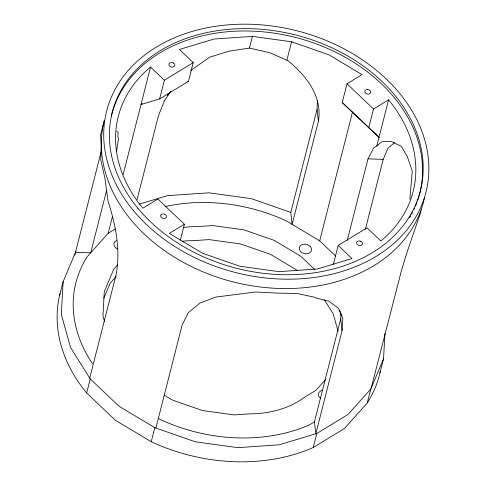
<?xml version="1.0" encoding="UTF-8"?>
<svg xmlns="http://www.w3.org/2000/svg" width="486" height="486" viewBox="0 0 486 486"><rect width="100%" height="100%" fill="white"/><g stroke="black" fill="none" stroke-linecap="round" stroke-linejoin="round"><path stroke-width="0.73" d="M317.407 100.395L317.042 109.435L290.786 212.406L292.135 224.356L318.391 121.354C322.716 96.653 306.253 75.603 288.143 60.853L269.912 52.737L249.427 48.096L228.529 51.255L209.502 57.281L190.755 70.543M74.947 255.004L75.84 251.493L63.131 281.643L61.333 314.424L70.579 347.599L90.238 378.916L118.967 406.229L154.803 427.68L195.311 441.81L237.733 447.655L279.171 444.818L316.805 433.488L348.067 414.437L370.83 388.97L383.539 358.82L384.924 333.487M341.081 313.683L340.704 318.84L314.448 421.842L315.797 433.791L342.047 330.759L342.824 318.215L338.292 308.106L328.773 301.126L316.532 298.137L314.861 297.304L297.116 293.465L277.111 293.113L255.727 291.983L215.699 297.067L199.807 303.143L188.361 312.68L182.135 325.025L155.885 428.057M409.856 199.193L412.268 171.09L407.256 156.468L401.333 146.341L390.914 141.256L381.802 141.736L376.826 145.903L373.752 147.726L368.017 158.837L347.204 240.503M420.967 211.471L407.426 251.147L401.667 269.73L371.17 388.168M421.125 210.262L421.198 209.691M59.547 295.688L63.131 281.643M106.634 190.305L90.694 252.841L75.5 252.295L101.416 150.763M116.573 151.31L118.499 138.577L117.8 136.621L118.195 132.289L116.78 131.427M92.559 363.832A152.13 115.164 14.3 0 1 87.176 256.772L108.19 233.262L112.503 216.343M123.195 174.407L150.557 67.056L164.383 80.202L159.608 98.925L141.007 104.514L142.289 103.731M380.277 371.432A164.797 124.75 14.3 0 1 367.246 403.016L344.483 428.488L313.221 447.533A164.797 124.75 14.3 0 1 151.225 441.725L115.382 420.275L86.66 392.961L90.238 378.916M137.095 199.491L158.479 115.619L164.414 100.742L170.774 91.325M167.676 95.529L168.223 93.379M159.608 98.925L188.465 81.344L193.24 62.615L179.419 49.475L214.156 39.014L252.41 36.395L291.57 41.79L328.967 54.833L362.052 74.637L347.004 83.805L342.229 102.534L379.019 137.307L342.229 102.534M180.361 240.09L184.394 224.24L157.877 199.029L142.835 208.196A152.13 115.164 14.3 0 1 150.557 67.056M249.427 48.096L252.41 36.395M151.225 441.725L154.803 427.68M286.91 60.057L291.57 41.79M335.838 256.207L319.685 240.843L352.502 112.096M333.384 264.159L338.159 245.43L367.021 227.849L380.848 240.989A152.13 115.164 14.3 0 0 388.569 99.849L373.521 109.016L368.746 127.745M376.826 145.903L388.569 99.849M365.381 229.277L383.175 159.384L387.937 148.236L394.565 142.677M313.221 447.533L316.805 433.488M367.246 403.016L370.83 388.97M379.961 372.865L383.539 358.82M103.755 122.472L100.553 135.011L101.203 145.496L100.766 159.924L104.885 178.052L108.007 200.949C115.589 224.72 120.868 250.205 116.002 275.076L89.716 378.078M103.864 298.137L110.164 283.198L116.13 276.522M117.721 264.7L113.742 269.153L104.296 291.557L102.965 315.918L104.581 321.714M325.468 379.657L316.015 390.234L304.4 397.305A91.927 69.589 14.3 0 1 249.427 413.853L234.033 414.91L202.516 410.567L172.415 400.069L164.171 395.136M164.383 80.202L193.24 62.615M108.19 233.262L115.146 229.028M184.394 224.24L169.353 233.408L202.437 253.212L239.835 266.255L278.988 271.656L317.243 269.031L351.986 258.576L338.159 245.43M314.448 421.842L309.618 424.782A152.13 115.164 14.3 0 1 160.07 419.418L158.223 418.318M187.037 81.776L188.465 81.344M139.488 204.077L167.5 195.645L208.937 192.808L251.359 198.653L290.786 212.406M368.017 158.837L383.175 159.384M319.685 240.843L286.6 221.039A152.13 115.164 14.3 0 0 165.726 206.429M297.304 270.38L270.678 254.439L240.576 243.942L209.059 239.598L193.659 240.655A91.927 69.589 14.3 0 0 182.596 241.19M347.004 83.805L373.521 109.016M314.758 269.523L300.883 256.335L274.256 240.394L244.154 229.896L212.637 225.553L197.243 226.61A91.927 69.589 14.3 0 0 183.277 227.466M324.417 299.856L333.256 313.938L338.104 331.343M339.665 310.044L341.281 315.845M317.042 109.435L318.391 121.354M340.704 318.84L342.047 330.759M117.527 248.99A6.275 4.751 14.3 0 1 116.409 240.576M320.632 398.453A6.275 4.751 14.3 0 1 322.315 390.398M86.66 392.961A164.797 124.75 14.3 0 1 60.07 293.544M424.533 197.468A164.748 124.714 14.3 0 1 235.898 282.585A164.748 124.714 14.3 0 1 104.277 120.328M419.339 194.862A158.977 120.346 14.3 0 1 418.719 197.018M418.276 198.452A158.977 120.346 14.3 0 1 417.565 200.59M417.055 202.012A158.977 120.346 14.3 0 1 415.396 206.24M414.485 208.324A158.977 120.346 14.3 0 1 413.853 209.703M412.511 212.437A158.977 120.346 14.3 0 1 411.454 214.454M410.719 215.784A158.977 120.346 14.3 0 1 409.577 217.752M111.324 116.075A158.977 120.346 14.3 0 1 292.73 36.742A158.977 120.346 14.3 0 1 420.414 190.524M420.25 191.247A158.977 120.346 14.3 0 1 419.722 193.416M160.969 214.988L160.738 215.529A2.959 2.242 14.3 0 0 163.873 218.506L164.62 218.457A2.959 2.242 14.3 0 0 166.261 217.455L166.491 216.914A2.959 2.242 14.3 0 0 163.357 213.931L162.616 213.986A2.959 2.242 14.3 0 0 160.969 214.988M367.27 89.539L366.547 89.643A2.959 2.242 14.3 0 0 365.004 92.225A2.959 2.242 14.3 0 0 368.297 94.114L369.026 94.011A2.959 2.242 14.3 0 0 370.569 91.435A2.959 2.242 14.3 0 0 367.27 89.539M360.733 241.281L360.005 241.026A2.959 2.242 14.3 0 0 356.596 243.103L356.76 243.699A2.959 2.242 14.3 0 0 358.273 245.138L359.002 245.394A2.959 2.242 14.3 0 0 362.41 243.316L362.246 242.721A2.959 2.242 14.3 0 0 360.733 241.281M173.356 63.022L172.651 62.724A2.959 2.242 14.3 0 0 169.201 63.684A2.959 2.242 14.3 0 0 170.44 66.649L171.145 66.953A2.959 2.242 14.3 0 0 174.595 65.987A2.959 2.242 14.3 0 0 173.356 63.022M310.414 246.688L309.303 245.661A6.275 4.751 14.3 0 0 299.394 247.192A6.275 4.751 14.3 0 0 306.581 253.838A6.275 4.751 14.3 0 0 310.414 246.688M133.243 210.347A164.748 124.714 14.3 0 0 413.744 220.401A164.748 124.714 14.3 0 0 251.906 24.3A164.748 124.714 14.3 0 0 133.243 210.347M137.903 208.294A158.977 120.346 14.3 0 0 408.58 217.995A158.977 120.346 14.3 0 0 252.41 28.759A158.977 120.346 14.3 0 0 137.903 208.294"/></g></svg>
